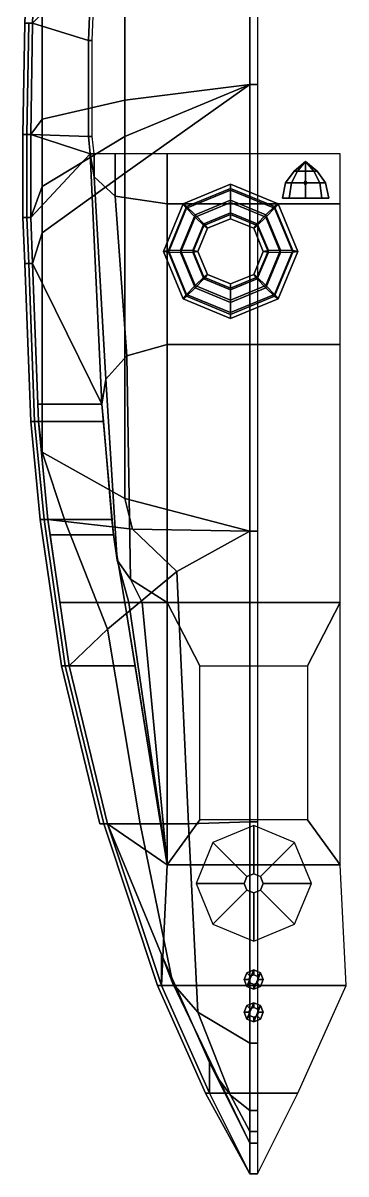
# Model space of a CAD drawing. Extents: x -1.2 to 0.8, y -6 to 6.5.
# Drawn here: x -1.2 to 0.48, y -6.02 to -0.04 of the extents above; entities that cross this region are included whole.
import ezdxf

# ---------------------------------------------------------------- set-up
doc = ezdxf.new("R2010")
doc.units = 0
doc.layers.get('0').update_dxf_attribs({"linetype": 'CONTINUOUS'})

msp = doc.modelspace()

# ---------------------------------------------------------------- linework, layer by layer
for points in [[(-0.82, 0.84, 0.47), (-1.12, 0.72, 0.47), (-1.15, -0.04, 0.48), (-0.86, -0.13, 0.49)], [(-0.82, 0.84, 0.47), (-0.86, -0.13, 0.49), (-0.86, -0.13, 0.75), (-0.82, 0.84, 0.71)], [(-0.82, 0.84, 0.71), (-0.86, -0.13, 0.75), (-0.84, -0.13, 0.75), (-0.8, 0.84, 0.71)], [(-1.16, 0.72, 0.17), (-1.19, -0.04, 0.17), (-1.19, -0.04, 0.22), (-1.16, 0.72, 0.22)], [(-1.16, 0.72, 0.22), (-1.19, -0.04, 0.22), (-1.15, -0.04, 0.2197), (-1.12, 0.72, 0.2197)], [(-1.12, 0.72, 0.1697), (-1.15, -0.04, 0.1697), (-1.19, -0.04, 0.17), (-1.16, 0.72, 0.17)], [(-1.12, 0.72), (-1.15, -0.04), (-1.15, -0.04, 0.1697), (-1.12, 0.72, 0.1697)], [(-1.12, 0.72, 0.2197), (-1.15, -0.04, 0.2197), (-1.15, -0.04, 0.44), (-1.12, 0.72, 0.43)], [(-1.1, 0.72, -0.31), (-1.1, 0.01, -0.31), (-1.15, -0.04), (-1.12, 0.72)], [(-0.02, 0.12, -0.76), (-0.02, -0.36, -0.76), (-0.67, -0.44, -0.61), (-0.67, 0.07, -0.61)], [(-0.02, -0.36, -0.76), (-0.02, 0.12, -0.76), (0.02, 0.12, -0.76), (0.02, -0.36, -0.76)], [(-0.67, 0.07, -0.61), (-0.67, -0.44, -0.61), (-1.1, -0.54, -0.31), (-1.1, 0.01, -0.31)], [(-1.1, 0.01, -0.31), (-1.1, -0.54, -0.31), (-1.16, -0.62), (-1.15, -0.04)], [(-1.19, -0.04, 0.22), (-1.2, -0.62, 0.26), (-1.16, -0.62, 0.2597), (-1.15, -0.04, 0.2197)], [(-1.19, -0.04, 0.17), (-1.2, -0.62, 0.21), (-1.2, -0.62, 0.26), (-1.19, -0.04, 0.22)], [(-1.15, -0.04, 0.1697), (-1.16, -0.62, 0.2097), (-1.2, -0.62, 0.21), (-1.19, -0.04, 0.17)], [(-1.15, -0.04, 0.48), (-1.17, -0.04, 0.4803), (-1.18, -0.62, 0.5003), (-1.16, -0.62, 0.5)], [(-1.17, -0.04, 0.4803), (-1.17, -0.04, 0.4403), (-1.18, -0.62, 0.4603), (-1.18, -0.62, 0.5003)], [(-1.18, -0.62, 0.4603), (-1.17, -0.04, 0.4403), (-1.15, -0.04, 0.44), (-1.16, -0.62, 0.46)], [(-1.15, -0.04, 0.2197), (-1.16, -0.62, 0.2597), (-1.16, -0.62, 0.46), (-1.15, -0.04, 0.44)], [(-1.15, -0.04), (-1.16, -0.62), (-1.16, -0.62, 0.2097), (-1.15, -0.04, 0.1697)], [(-0.86, -0.13, 0.49), (-1.15, -0.04, 0.48), (-1.16, -0.62, 0.5), (-0.86, -0.63, 0.51)], [(-0.86, -0.13, 0.49), (-0.86, -0.63, 0.51), (-0.86, -0.63, 0.77), (-0.86, -0.13, 0.75)], [(-0.86, -0.13, 0.75), (-0.86, -0.63, 0.77), (-0.84, -0.63, 0.77), (-0.84, -0.13, 0.75)], [(-0.02, -0.36, -0.76), (-0.02, -0.36, -0.76), (-0.67, -0.63, -0.61), (-0.67, -0.44, -0.61)], [(-0.02, -0.36, -0.76), (-0.02, -0.36, -0.76), (-0.67, -0.82, -0.61), (-0.67, -0.63, -0.61)], [(-0.02, -0.36, -0.76), (-0.02, -2.68, -0.72), (-0.67, -2.51, -0.61), (-0.67, -0.82, -0.61)], [(-0.02, -2.68, -0.72), (-0.02, -0.36, -0.76), (0.02, -0.36, -0.76), (0.02, -2.68, -0.72)], [(-0.67, -0.44, -0.61), (-0.67, -0.63, -0.61), (-1.1, -0.89, -0.31), (-1.1, -0.54, -0.31)], [(-1.1, -0.54, -0.31), (-1.1, -0.89, -0.31), (-1.16, -1.05), (-1.16, -0.62)], [(-1.2, -0.62, 0.26), (-1.2, -1.05, 0.27), (-1.16, -1.05, 0.2697), (-1.16, -0.62, 0.2597)], [(-1.2, -0.62, 0.21), (-1.2, -1.05, 0.22), (-1.2, -1.05, 0.27), (-1.2, -0.62, 0.26)], [(-1.16, -0.62, 0.2097), (-1.16, -1.05, 0.2197), (-1.2, -1.05, 0.22), (-1.2, -0.62, 0.21)], [(-1.16, -0.62, 0.5), (-1.18, -0.62, 0.5003), (-1.18, -1.05, 0.5203), (-1.16, -1.05, 0.52)], [(-1.18, -0.62, 0.5003), (-1.18, -0.62, 0.4603), (-1.18, -1.05, 0.4803), (-1.18, -1.05, 0.5203)], [(-1.18, -1.05, 0.4803), (-1.18, -0.62, 0.4603), (-1.16, -0.62, 0.46), (-1.16, -1.05, 0.48)], [(-1.16, -0.62, 0.2597), (-1.16, -1.05, 0.2697), (-1.16, -1.05, 0.48), (-1.16, -0.62, 0.46)], [(-1.16, -0.62), (-1.16, -1.05), (-1.16, -1.05, 0.2197), (-1.16, -0.62, 0.2097)], [(-0.85, -0.72, 0.51), (-1.16, -0.62, 0.5), (-1.16, -1.05, 0.52), (-0.85, -0.72, 0.51)], [(-0.86, -0.63, 0.51), (-1.16, -0.62, 0.5), (-0.85, -0.72, 0.51), (-0.86, -0.63, 0.51)], [(-0.67, -0.63, -0.61), (-0.67, -0.82, -0.61), (-1.1, -1.13, -0.31), (-1.1, -0.89, -0.31)], [(-0.86, -0.63, 0.51), (-0.85, -0.72, 0.51), (-0.85, -0.72, 0.77), (-0.86, -0.63, 0.77)], [(-0.86, -0.63, 0.77), (-0.85, -0.72, 0.77), (-0.83, -0.72, 0.77), (-0.84, -0.63, 0.77)], [(-0.85, -0.72, 0.51), (-1.16, -1.05, 0.52), (-1.15, -1.29, 0.53), (-0.79, -2.02, 0.5567)], [(-0.85, -0.72, 0.51), (-0.79, -2.02, 0.5567), (-0.79, -2.02, 0.85), (-0.85, -0.72, 0.77)], [(-0.85, -0.72, 0.77), (-0.79, -2.02, 0.85), (-0.77, -1.89, 1.08), (-0.83, -0.84, 1.13)], [(-0.85, -0.72, 0.77), (-0.85, -0.72, 0.77), (-0.83, -0.84, 1.13), (-0.83, -0.72, 1.13)], [(-0.83, -0.72, 1.13), (-0.83, -0.84, 1.13), (-0.72, -0.94, 1.43), (-0.72, -0.72, 1.43)], [(-0.72, -0.72, 1.43), (-0.72, -0.94, 1.43), (-0.45, -0.98, 1.6), (-0.45, -0.72, 1.6)], [(0.45, -0.72, 1.6), (-0.45, -0.72, 1.6), (-0.45, -0.98, 1.6), (0.45, -0.98, 1.6)], [(0.27, -0.76, 1.75), (0.21, -0.81, 1.75), (0.2276, -0.81, 1.7924), (0.27, -0.76, 1.75)], [(0.27, -0.76, 1.75), (0.2276, -0.81, 1.7076), (0.21, -0.81, 1.75), (0.27, -0.76, 1.75)], [(0.27, -0.76, 1.75), (0.2276, -0.81, 1.7924), (0.27, -0.81, 1.81), (0.27, -0.76, 1.75)], [(0.27, -0.76, 1.75), (0.27, -0.81, 1.69), (0.2276, -0.81, 1.7076), (0.27, -0.76, 1.75)], [(0.27, -0.76, 1.75), (0.27, -0.81, 1.81), (0.3124, -0.81, 1.7924), (0.27, -0.76, 1.75)], [(0.27, -0.76, 1.75), (0.3124, -0.81, 1.7924), (0.33, -0.81, 1.75), (0.27, -0.76, 1.75)], [(0.27, -0.76, 1.75), (0.33, -0.81, 1.75), (0.3124, -0.81, 1.7076), (0.27, -0.76, 1.75)], [(0.27, -0.76, 1.75), (0.3124, -0.81, 1.7076), (0.27, -0.81, 1.69), (0.27, -0.76, 1.75)], [(-0.67, -0.82, -0.61), (-0.67, -2.51, -0.61), (-1.1, -2.27, -0.31), (-1.1, -1.13, -0.31)], [(0.21, -0.81, 1.75), (0.1661, -0.87, 1.75), (0.1965, -0.87, 1.8235), (0.2276, -0.81, 1.7924)], [(0.2276, -0.81, 1.7076), (0.1965, -0.87, 1.6765), (0.1661, -0.87, 1.75), (0.21, -0.81, 1.75)], [(0.2276, -0.81, 1.7924), (0.1965, -0.87, 1.8235), (0.27, -0.87, 1.8539), (0.27, -0.81, 1.81)], [(0.27, -0.81, 1.69), (0.27, -0.87, 1.6461), (0.1965, -0.87, 1.6765), (0.2276, -0.81, 1.7076)], [(0.27, -0.81, 1.81), (0.27, -0.87, 1.8539), (0.3435, -0.87, 1.8235), (0.3124, -0.81, 1.7924)], [(0.3124, -0.81, 1.7076), (0.3435, -0.87, 1.6765), (0.27, -0.87, 1.6461), (0.27, -0.81, 1.69)], [(0.3124, -0.81, 1.7924), (0.3435, -0.87, 1.8235), (0.3739, -0.87, 1.75), (0.33, -0.81, 1.75)], [(0.33, -0.81, 1.75), (0.3739, -0.87, 1.75), (0.3435, -0.87, 1.6765), (0.3124, -0.81, 1.7076)], [(-1.1, -0.89, -0.31), (-1.1, -1.13, -0.31), (-1.15, -1.29), (-1.16, -1.05)], [(-0.83, -0.84, 1.13), (-0.77, -1.89, 1.08), (-0.66, -1.77, 1.38), (-0.72, -0.94, 1.43)], [(-0.12, -0.9079, 1.7658), (-0.12, -0.8771, 1.7042), (-0.3675, -0.9794, 1.697), (-0.3488, -1.0024, 1.7592)], [(-0.12, -0.8771, 1.7042), (-0.12, -0.899, 1.6389), (-0.3488, -0.9935, 1.6323), (-0.3675, -0.9794, 1.697)], [(0.1088, -1.0024, 1.7592), (0.1275, -0.9794, 1.697), (-0.12, -0.8771, 1.7042), (-0.12, -0.9079, 1.7658)], [(0.1275, -0.9794, 1.697), (0.1088, -0.9935, 1.6323), (-0.12, -0.899, 1.6389), (-0.12, -0.8771, 1.7042)], [(0.1661, -0.87, 1.75), (0.15, -0.95, 1.75), (0.1851, -0.95, 1.8349), (0.1965, -0.87, 1.8235)], [(0.1965, -0.87, 1.6765), (0.1851, -0.95, 1.6651), (0.15, -0.95, 1.75), (0.1661, -0.87, 1.75)], [(0.1965, -0.87, 1.8235), (0.1851, -0.95, 1.8349), (0.27, -0.95, 1.87), (0.27, -0.87, 1.8539)], [(0.27, -0.87, 1.6461), (0.27, -0.95, 1.63), (0.1851, -0.95, 1.6651), (0.1965, -0.87, 1.6765)], [(0.27, -0.86, 1.6), (0.26, -0.87, 1.6), (0.26, -0.87, 1.6502), (0.27, -0.86, 1.6534)], [(0.26, -0.87, 1.6), (0.27, -0.88, 1.6), (0.27, -0.88, 1.6441), (0.26, -0.87, 1.6502)], [(0.28, -0.87, 1.6), (0.27, -0.86, 1.6), (0.27, -0.86, 1.6534), (0.28, -0.87, 1.6502)], [(0.27, -0.87, 1.8539), (0.27, -0.95, 1.87), (0.3549, -0.95, 1.8349), (0.3435, -0.87, 1.8235)], [(0.3435, -0.87, 1.6765), (0.3549, -0.95, 1.6651), (0.27, -0.95, 1.63), (0.27, -0.87, 1.6461)], [(0.27, -0.88, 1.6), (0.28, -0.87, 1.6), (0.28, -0.87, 1.6502), (0.27, -0.88, 1.6441)], [(0.3435, -0.87, 1.8235), (0.3549, -0.95, 1.8349), (0.39, -0.95, 1.75), (0.3739, -0.87, 1.75)], [(0.3739, -0.87, 1.75), (0.39, -0.95, 1.75), (0.3549, -0.95, 1.6651), (0.3435, -0.87, 1.6765)], [(-0.72, -0.94, 1.43), (-0.66, -1.77, 1.38), (-0.45, -1.71, 1.55), (-0.45, -0.98, 1.6)], [(-0.12, -0.899, 1.6389), (-0.12, -0.9606, 1.6081), (-0.3038, -1.0366, 1.6028), (-0.3488, -0.9935, 1.6323)], [(-0.12, -0.9732, 1.7877), (-0.12, -0.9079, 1.7658), (-0.3488, -1.0024, 1.7592), (-0.3038, -1.0492, 1.7824)], [(0.1088, -0.9935, 1.6323), (0.0638, -1.0366, 1.6028), (-0.12, -0.9606, 1.6081), (-0.12, -0.899, 1.6389)], [(0.0638, -1.0492, 1.7824), (0.1088, -1.0024, 1.7592), (-0.12, -0.9079, 1.7658), (-0.12, -0.9732, 1.7877)], [(0.39, -0.95, 1.75), (0.3549, -0.95, 1.8349), (0.15, -0.95, 1.75), (0.1851, -0.95, 1.6651)], [(0.3549, -0.95, 1.8349), (0.27, -0.95, 1.87), (0.1851, -0.95, 1.8349), (0.15, -0.95, 1.75)], [(0.3549, -0.95, 1.6651), (0.39, -0.95, 1.75), (0.1851, -0.95, 1.6651), (0.27, -0.95, 1.63)], [(-0.3488, -1.0024, 1.7592), (-0.3675, -0.9794, 1.697), (-0.47, -1.2263, 1.6798), (-0.4436, -1.2307, 1.7433)], [(-0.3675, -0.9794, 1.697), (-0.3488, -0.9935, 1.6323), (-0.4436, -1.2218, 1.6163), (-0.47, -1.2263, 1.6798)], [(0.45, -0.98, 1.6), (-0.45, -0.98, 1.6), (-0.45, -1.71, 1.55), (0.45, -1.71, 1.55)], [(-0.3488, -0.9935, 1.6323), (-0.3038, -1.0366, 1.6028), (-0.38, -1.22, 1.59), (-0.4436, -1.2218, 1.6163)], [(-0.3038, -1.0492, 1.7824), (-0.3488, -1.0024, 1.7592), (-0.4436, -1.2307, 1.7433), (-0.38, -1.2326, 1.7696)], [(-0.12, -0.9606, 1.6081), (-0.12, -1.026, 1.63), (-0.2588, -1.0833, 1.626), (-0.3038, -1.0366, 1.6028)], [(-0.12, -1.0348, 1.757), (-0.12, -0.9732, 1.7877), (-0.3038, -1.0492, 1.7824), (-0.2588, -1.0922, 1.753)], [(0.0638, -1.0366, 1.6028), (0.0188, -1.0833, 1.626), (-0.12, -1.026, 1.63), (-0.12, -0.9606, 1.6081)], [(0.0188, -1.0922, 1.753), (0.0638, -1.0492, 1.7824), (-0.12, -0.9732, 1.7877), (-0.12, -1.0348, 1.757)], [(0.2036, -1.2218, 1.6163), (0.14, -1.22, 1.59), (0.0638, -1.0366, 1.6028), (0.1088, -0.9935, 1.6323)], [(0.14, -1.2326, 1.7696), (0.2036, -1.2307, 1.7433), (0.1088, -1.0024, 1.7592), (0.0638, -1.0492, 1.7824)], [(0.2036, -1.2307, 1.7433), (0.23, -1.2263, 1.6798), (0.1275, -0.9794, 1.697), (0.1088, -1.0024, 1.7592)], [(0.23, -1.2263, 1.6798), (0.2036, -1.2218, 1.6163), (0.1088, -0.9935, 1.6323), (0.1275, -0.9794, 1.697)], [(-1.2, -1.05, 0.27), (-1.19, -1.29, 0.28), (-1.15, -1.29, 0.2797), (-1.16, -1.05, 0.2697)], [(-1.2, -1.05, 0.22), (-1.19, -1.29, 0.23), (-1.19, -1.29, 0.28), (-1.2, -1.05, 0.27)], [(-1.16, -1.05, 0.2197), (-1.15, -1.29, 0.2297), (-1.19, -1.29, 0.23), (-1.2, -1.05, 0.22)], [(-1.17, -1.29, 0.4903), (-1.18, -1.05, 0.4803), (-1.16, -1.05, 0.48), (-1.15, -1.29, 0.49)], [(-1.18, -1.05, 0.5203), (-1.18, -1.05, 0.4803), (-1.17, -1.29, 0.4903), (-1.17, -1.29, 0.5303)], [(-1.16, -1.05, 0.52), (-1.18, -1.05, 0.5203), (-1.17, -1.29, 0.5303), (-1.15, -1.29, 0.53)], [(-1.16, -1.05, 0.2697), (-1.15, -1.29, 0.2797), (-1.15, -1.29, 0.49), (-1.16, -1.05, 0.48)], [(-1.16, -1.05), (-1.15, -1.29), (-1.15, -1.29, 0.2297), (-1.16, -1.05, 0.2197)], [(-0.3038, -1.0366, 1.6028), (-0.2588, -1.0833, 1.626), (-0.3164, -1.2218, 1.6163), (-0.38, -1.22, 1.59)], [(-0.2588, -1.0922, 1.753), (-0.3038, -1.0492, 1.7824), (-0.38, -1.2326, 1.7696), (-0.3164, -1.2307, 1.7433)], [(-0.12, -1.026, 1.63), (-0.12, -1.0567, 1.6916), (-0.2402, -1.1064, 1.6882), (-0.2588, -1.0833, 1.626)], [(-0.12, -1.0567, 1.6916), (-0.12, -1.0348, 1.757), (-0.2588, -1.0922, 1.753), (-0.2402, -1.1064, 1.6882)], [(0.0188, -1.0833, 1.626), (0.0002, -1.1064, 1.6882), (-0.12, -1.0567, 1.6916), (-0.12, -1.026, 1.63)], [(0.0002, -1.1064, 1.6882), (0.0188, -1.0922, 1.753), (-0.12, -1.0348, 1.757), (-0.12, -1.0567, 1.6916)], [(0.14, -1.22, 1.59), (0.0764, -1.2218, 1.6163), (0.0188, -1.0833, 1.626), (0.0638, -1.0366, 1.6028)], [(0.0764, -1.2307, 1.7433), (0.14, -1.2326, 1.7696), (0.0638, -1.0492, 1.7824), (0.0188, -1.0922, 1.753)], [(-1.1, -1.13, -0.31), (-1.1, -2.27, -0.31), (-1.12, -2.11), (-1.15, -1.29)], [(-0.2588, -1.0833, 1.626), (-0.2402, -1.1064, 1.6882), (-0.29, -1.2263, 1.6798), (-0.3164, -1.2218, 1.6163)], [(-0.2402, -1.1064, 1.6882), (-0.2588, -1.0922, 1.753), (-0.3164, -1.2307, 1.7433), (-0.29, -1.2263, 1.6798)], [(0.0764, -1.2218, 1.6163), (0.05, -1.2263, 1.6798), (0.0002, -1.1064, 1.6882), (0.0188, -1.0833, 1.626)], [(0.05, -1.2263, 1.6798), (0.0764, -1.2307, 1.7433), (0.0188, -1.0922, 1.753), (0.0002, -1.1064, 1.6882)], [(-0.47, -1.2263, 1.6798), (-0.4436, -1.2218, 1.6163), (-0.3488, -1.4501, 1.6003), (-0.3675, -1.4732, 1.6625)], [(-0.4436, -1.2307, 1.7433), (-0.47, -1.2263, 1.6798), (-0.3675, -1.4732, 1.6625), (-0.3488, -1.459, 1.7273)], [(-0.4436, -1.2218, 1.6163), (-0.38, -1.22, 1.59), (-0.3038, -1.4034, 1.5772), (-0.3488, -1.4501, 1.6003)], [(-0.38, -1.2326, 1.7696), (-0.4436, -1.2307, 1.7433), (-0.3488, -1.459, 1.7273), (-0.3038, -1.416, 1.7567)], [(-0.38, -1.22, 1.59), (-0.3164, -1.2218, 1.6163), (-0.2588, -1.3603, 1.6066), (-0.3038, -1.4034, 1.5772)], [(-0.3164, -1.2307, 1.7433), (-0.38, -1.2326, 1.7696), (-0.3038, -1.416, 1.7567), (-0.2588, -1.3692, 1.7336)], [(-0.3164, -1.2218, 1.6163), (-0.29, -1.2263, 1.6798), (-0.2402, -1.3462, 1.6714), (-0.2588, -1.3603, 1.6066)], [(-0.29, -1.2263, 1.6798), (-0.3164, -1.2307, 1.7433), (-0.2588, -1.3692, 1.7336), (-0.2402, -1.3462, 1.6714)], [(0.0188, -1.3603, 1.6066), (0.0002, -1.3462, 1.6714), (0.05, -1.2263, 1.6798), (0.0764, -1.2218, 1.6163)], [(0.0002, -1.3462, 1.6714), (0.0188, -1.3692, 1.7336), (0.0764, -1.2307, 1.7433), (0.05, -1.2263, 1.6798)], [(0.0638, -1.4034, 1.5772), (0.0188, -1.3603, 1.6066), (0.0764, -1.2218, 1.6163), (0.14, -1.22, 1.59)], [(0.0188, -1.3692, 1.7336), (0.0638, -1.416, 1.7567), (0.14, -1.2326, 1.7696), (0.0764, -1.2307, 1.7433)], [(0.1088, -1.4501, 1.6003), (0.0638, -1.4034, 1.5772), (0.14, -1.22, 1.59), (0.2036, -1.2218, 1.6163)], [(0.0638, -1.416, 1.7567), (0.1088, -1.459, 1.7273), (0.2036, -1.2307, 1.7433), (0.14, -1.2326, 1.7696)], [(0.1275, -1.4732, 1.6625), (0.1088, -1.4501, 1.6003), (0.2036, -1.2218, 1.6163), (0.23, -1.2263, 1.6798)], [(0.1088, -1.459, 1.7273), (0.1275, -1.4732, 1.6625), (0.23, -1.2263, 1.6798), (0.2036, -1.2307, 1.7433)], [(-1.19, -1.29, 0.28), (-1.16, -2.11, 0.33), (-1.12, -2.11, 0.3297), (-1.15, -1.29, 0.2797)], [(-1.19, -1.29, 0.23), (-1.16, -2.11, 0.28), (-1.16, -2.11, 0.33), (-1.19, -1.29, 0.28)], [(-1.15, -1.29, 0.2297), (-1.12, -2.11, 0.2797), (-1.16, -2.11, 0.28), (-1.19, -1.29, 0.23)], [(-1.15, -1.29, 0.53), (-1.17, -1.29, 0.5303), (-1.14, -2.11, 0.5603), (-1.12, -2.11, 0.56)], [(-1.17, -1.29, 0.5303), (-1.17, -1.29, 0.4903), (-1.14, -2.11, 0.5203), (-1.14, -2.11, 0.5603)], [(-1.14, -2.11, 0.5203), (-1.17, -1.29, 0.4903), (-1.15, -1.29, 0.49), (-1.12, -2.11, 0.52)], [(-1.15, -1.29), (-1.12, -2.11), (-1.12, -2.11, 0.2797), (-1.15, -1.29, 0.2297)], [(-1.15, -1.29, 0.2797), (-1.12, -2.11, 0.3297), (-1.12, -2.11, 0.52), (-1.15, -1.29, 0.49)], [(-0.79, -2.02, 0.5567), (-1.15, -1.29, 0.53), (-1.1233, -2.02, 0.5567), (-0.79, -2.02, 0.5567)], [(-0.3038, -1.4034, 1.5772), (-0.2588, -1.3603, 1.6066), (-0.12, -1.4177, 1.6026), (-0.12, -1.4794, 1.5719)], [(-0.2588, -1.3692, 1.7336), (-0.3038, -1.416, 1.7567), (-0.12, -1.4919, 1.7514), (-0.12, -1.4266, 1.7296)], [(-0.2588, -1.3603, 1.6066), (-0.2402, -1.3462, 1.6714), (-0.12, -1.3959, 1.6679), (-0.12, -1.4177, 1.6026)], [(-0.2402, -1.3462, 1.6714), (-0.2588, -1.3692, 1.7336), (-0.12, -1.4266, 1.7296), (-0.12, -1.3959, 1.6679)], [(-0.12, -1.4177, 1.6026), (-0.12, -1.3959, 1.6679), (0.0002, -1.3462, 1.6714), (0.0188, -1.3603, 1.6066)], [(-0.12, -1.3959, 1.6679), (-0.12, -1.4266, 1.7296), (0.0188, -1.3692, 1.7336), (0.0002, -1.3462, 1.6714)], [(-0.12, -1.4794, 1.5719), (-0.12, -1.4177, 1.6026), (0.0188, -1.3603, 1.6066), (0.0638, -1.4034, 1.5772)], [(-0.12, -1.4266, 1.7296), (-0.12, -1.4919, 1.7514), (0.0638, -1.416, 1.7567), (0.0188, -1.3692, 1.7336)], [(-0.3488, -1.4501, 1.6003), (-0.3038, -1.4034, 1.5772), (-0.12, -1.4794, 1.5719), (-0.12, -1.5447, 1.5937)], [(-0.3038, -1.416, 1.7567), (-0.3488, -1.459, 1.7273), (-0.12, -1.5536, 1.7207), (-0.12, -1.4919, 1.7514)], [(-0.12, -1.5447, 1.5937), (-0.12, -1.4794, 1.5719), (0.0638, -1.4034, 1.5772), (0.1088, -1.4501, 1.6003)], [(-0.12, -1.4919, 1.7514), (-0.12, -1.5536, 1.7207), (0.1088, -1.459, 1.7273), (0.0638, -1.416, 1.7567)], [(-0.3675, -1.4732, 1.6625), (-0.3488, -1.4501, 1.6003), (-0.12, -1.5447, 1.5937), (-0.12, -1.5754, 1.6554)], [(-0.3488, -1.459, 1.7273), (-0.3675, -1.4732, 1.6625), (-0.12, -1.5754, 1.6554), (-0.12, -1.5536, 1.7207)], [(-0.12, -1.5754, 1.6554), (-0.12, -1.5447, 1.5937), (0.1088, -1.4501, 1.6003), (0.1275, -1.4732, 1.6625)], [(-0.12, -1.5536, 1.7207), (-0.12, -1.5754, 1.6554), (0.1275, -1.4732, 1.6625), (0.1088, -1.459, 1.7273)], [(-0.45, -1.71, 1.55), (-0.66, -1.77, 1.38), (-0.64, -2.93, 1.2), (-0.45, -3.05, 1.37)], [(0.45, -1.71, 1.55), (-0.45, -1.71, 1.55), (-0.45, -3.05, 1.37), (0.45, -3.05, 1.37)], [(-0.66, -1.77, 1.38), (-0.77, -1.89, 1.08), (-0.71, -2.83, 1.07), (-0.64, -2.93, 1.2)], [(-0.77, -1.89, 1.08), (-0.79, -2.02, 0.85), (-0.73, -2.7, 0.9), (-0.71, -2.83, 1.07)], [(-0.79, -2.02, 0.5567), (-1.1233, -2.02, 0.5567), (-1.12, -2.11, 0.56), (-0.7821, -2.11, 0.56)], [(-0.79, -2.02, 0.5567), (-0.7821, -2.11, 0.56), (-0.79, -2.02, 0.85)], [(-0.79, -2.02, 0.85), (-0.7821, -2.11, 0.56), (-0.7371, -2.62, 0.6), (-0.73, -2.7, 0.9)], [(-1.16, -2.11, 0.33), (-1.11, -2.62, 0.37), (-1.07, -2.62, 0.3697), (-1.12, -2.11, 0.3297)], [(-1.16, -2.11, 0.28), (-1.11, -2.62, 0.32), (-1.11, -2.62, 0.37), (-1.16, -2.11, 0.33)], [(-1.12, -2.11, 0.2797), (-1.07, -2.62, 0.3197), (-1.11, -2.62, 0.32), (-1.16, -2.11, 0.28)], [(-1.09, -2.62, 0.5603), (-1.14, -2.11, 0.5203), (-1.12, -2.11, 0.52), (-1.07, -2.62, 0.56)], [(-1.14, -2.11, 0.5603), (-1.14, -2.11, 0.5203), (-1.09, -2.62, 0.5603), (-1.09, -2.62, 0.6003)], [(-1.12, -2.11, 0.56), (-1.14, -2.11, 0.5603), (-1.09, -2.62, 0.6003), (-1.07, -2.62, 0.6)], [(-1.12, -2.11, 0.3297), (-1.07, -2.62, 0.3697), (-1.07, -2.62, 0.56), (-1.12, -2.11, 0.52)], [(-1.12, -2.11), (-1.07, -2.62), (-1.07, -2.62, 0.3197), (-1.12, -2.11, 0.2797)], [(-0.7821, -2.11, 0.56), (-1.12, -2.11, 0.56), (-1.07, -2.62, 0.6), (-0.7371, -2.62, 0.6)], [(-1.1, -2.27, -0.31), (-0.98, -2.63, -0.31), (-1.07, -2.62), (-1.12, -2.11)], [(-0.67, -2.51, -0.61), (-0.63, -2.67, -0.61), (-0.98, -2.63, -0.31), (-1.1, -2.27, -0.31)], [(-0.02, -2.68, -0.72), (-0.02, -2.68, -0.72), (-0.63, -2.67, -0.61), (-0.67, -2.51, -0.61)], [(-1.11, -2.62, 0.32), (-1, -3.38, 0.38), (-1, -3.38, 0.43), (-1.11, -2.62, 0.37)], [(-1.07, -2.62, 0.3197), (-0.96, -3.38, 0.3797), (-1, -3.38, 0.38), (-1.11, -2.62, 0.32)], [(-1.11, -2.62, 0.37), (-1, -3.38, 0.43), (-0.96, -3.38, 0.4297), (-1.07, -2.62, 0.3697)], [(-1.07, -2.62, 0.6), (-1.09, -2.62, 0.6003), (-0.98, -3.38, 0.6703), (-0.96, -3.38, 0.67)], [(-1.09, -2.62, 0.6003), (-1.09, -2.62, 0.5603), (-0.98, -3.38, 0.6303), (-0.98, -3.38, 0.6703)], [(-0.98, -3.38, 0.6303), (-1.09, -2.62, 0.5603), (-1.07, -2.62, 0.56), (-0.96, -3.38, 0.63)], [(-1.07, -2.62, 0.3697), (-0.96, -3.38, 0.4297), (-0.96, -3.38, 0.63), (-1.07, -2.62, 0.56)], [(-1.07, -2.62), (-0.96, -3.38), (-0.96, -3.38, 0.3797), (-1.07, -2.62, 0.3197)], [(-0.7371, -2.62, 0.6), (-1.07, -2.62, 0.6), (-1.0584, -2.7, 0.6074), (-0.73, -2.7, 0.6074)], [(-0.98, -2.63, -0.31), (-0.76, -3.19, -0.31), (-0.96, -3.38), (-1.07, -2.62)], [(-0.63, -2.67, -0.61), (-0.4, -2.89, -0.61), (-0.76, -3.19, -0.31), (-0.98, -2.63, -0.31)], [(-0.73, -2.7, 0.9), (-0.7371, -2.62, 0.6), (-0.73, -2.7, 0.6074), (-0.73, -2.7, 0.9)], [(-0.02, -2.68, -0.72), (-0.02, -2.68, -0.72), (-0.4, -2.89, -0.61), (-0.63, -2.67, -0.61)], [(-0.02, -2.68, -0.72), (-0.02, -4.19, -0.64), (-0.34, -4.2, -0.52), (-0.4, -2.89, -0.61)], [(-0.02, -4.19, -0.64), (-0.02, -2.68, -0.72), (0.02, -2.68, -0.72), (0.02, -4.19, -0.64)], [(-0.73, -2.7, 0.6074), (-1.0584, -2.7, 0.6074), (-1.0078, -3.05, 0.6396), (-0.67, -3.05, 0.6396)], [(-0.73, -2.7, 0.9), (-0.73, -2.7, 0.6074), (-0.67, -3.05, 0.6396), (-0.67, -3.05, 0.92)], [(-0.71, -2.83, 1.07), (-0.73, -2.7, 0.9), (-0.67, -3.05, 0.92), (-0.65, -3.05, 1.09)], [(-0.64, -2.93, 1.2), (-0.71, -2.83, 1.07), (-0.65, -3.05, 1.09), (-0.58, -3.05, 1.22)], [(-0.4, -2.89, -0.61), (-0.34, -4.2, -0.52), (-0.59, -4.2, -0.31), (-0.76, -3.19, -0.31)], [(-0.45, -3.05, 1.37), (-0.64, -2.93, 1.2), (-0.58, -3.05, 1.22), (-0.45, -3.05, 1.37)], [(-0.67, -3.05, 0.6396), (-1.0078, -3.05, 0.6396), (-0.96, -3.38, 0.67), (-0.6168, -3.38, 0.67)], [(-0.67, -3.05, 0.92), (-0.67, -3.05, 0.6396), (-0.6168, -3.38, 0.67), (-0.67, -3.05, 0.92)], [(-0.67, -3.05, 0.92), (-0.6168, -3.38, 0.67), (-0.45, -4.4142, 0.8106)], [(-0.65, -3.05, 1.09), (-0.67, -3.05, 0.92), (-0.45, -4.4142, 0.8106)], [(-0.58, -3.05, 1.22), (-0.65, -3.05, 1.09), (-0.45, -4.4142, 0.8106)], [(-0.45, -3.05, 1.37), (-0.58, -3.05, 1.22), (-0.45, -4.4142, 0.8106)], [(0.45, -3.05, 1.37), (-0.45, -3.05, 1.37), (-0.28, -3.38, 1.2347), (0.28, -3.38, 1.2347)], [(-0.28, -3.38, 1.2347), (-0.45, -3.05, 1.37), (-0.45, -4.4142, 0.8106), (-0.28, -4.18, 0.9066)], [(0.45, -3.05, 1.37), (0.28, -3.38, 1.2347), (0.28, -4.18, 0.9066), (0.45, -4.4142, 0.8106)], [(-0.76, -3.19, -0.31), (-0.59, -4.2, -0.31), (-0.76, -4.2), (-0.96, -3.38)], [(-1, -3.38, 0.43), (-0.8, -4.2, 0.52), (-0.76, -4.2, 0.5197), (-0.96, -3.38, 0.4297)], [(-1, -3.38, 0.38), (-0.8, -4.2, 0.47), (-0.8, -4.2, 0.52), (-1, -3.38, 0.43)], [(-0.96, -3.38, 0.3797), (-0.76, -4.2, 0.4697), (-0.8, -4.2, 0.47), (-1, -3.38, 0.38)], [(-0.78, -4.2, 0.7403), (-0.98, -3.38, 0.6303), (-0.96, -3.38, 0.63), (-0.76, -4.2, 0.74)], [(-0.98, -3.38, 0.6703), (-0.98, -3.38, 0.6303), (-0.78, -4.2, 0.7403), (-0.78, -4.2, 0.7803)], [(-0.96, -3.38, 0.67), (-0.98, -3.38, 0.6703), (-0.78, -4.2, 0.7803), (-0.76, -4.2, 0.78)], [(-0.96, -3.38), (-0.76, -4.2), (-0.76, -4.2, 0.4697), (-0.96, -3.38, 0.3797)], [(-0.96, -3.38, 0.4297), (-0.76, -4.2, 0.5197), (-0.76, -4.2, 0.74), (-0.96, -3.38, 0.63)], [(-0.6168, -3.38, 0.67), (-0.96, -3.38, 0.67), (-0.76, -4.2, 0.78), (-0.45, -4.4142, 0.8106)], [(0.28, -4.18, 0.9066), (-0.28, -4.18, 0.9066), (-0.45, -4.4142, 0.8106), (0.45, -4.4142, 0.8106)], [(-0.8, -4.2, 0.52), (-0.8, -4.2, 0.47), (-0.76, -4.2, 0.4697), (-0.76, -4.2, 0.5197)], [(-0.76, -4.2, 0.78), (-0.78, -4.2, 0.7803), (-0.5, -5.04, 0.9003), (-0.48, -5.04, 0.9)], [(-0.78, -4.2, 0.7803), (-0.78, -4.2, 0.7403), (-0.5, -5.04, 0.8603), (-0.5, -5.04, 0.9003)], [(-0.5, -5.04, 0.8603), (-0.78, -4.2, 0.7403), (-0.76, -4.2, 0.74), (-0.48, -5.04, 0.86)], [(-0.76, -4.2), (-0.48, -4.88), (-0.48, -5.04, 0.86), (-0.76, -4.2, 0.74)], [(-0.45, -4.4142, 0.8106), (-0.76, -4.2, 0.78), (-0.48, -5.04, 0.9), (-0.45, -4.4142, 0.8106)], [(-0.59, -4.2, -0.31), (-0.42, -5.03, -0.21), (-0.48, -4.88), (-0.76, -4.2)], [(-0.34, -4.2, -0.52), (-0.29, -5.18, -0.34), (-0.42, -5.03, -0.21), (-0.59, -4.2, -0.31)], [(-0.02, -4.19, -0.64), (-0.02, -5.34, -0.47), (-0.29, -5.18, -0.34), (-0.34, -4.2, -0.52)], [(-0.0354, -4.4746, 1.15), (0, -4.46, 1.15), (0, -4.21, 0.81), (-0.2121, -4.2979, 0.81)], [(-0.02, -5.34, -0.47), (-0.02, -4.19, -0.64), (0.02, -4.19, -0.64), (0.02, -5.34, -0.47)], [(0, -4.46, 1.15), (0.0354, -4.4746, 1.15), (0.2121, -4.2979, 0.81), (0, -4.21, 0.81)], [(-0.05, -4.51, 1.15), (-0.0354, -4.4746, 1.15), (-0.2121, -4.2979, 0.81), (-0.3, -4.51, 0.81)], [(0.0354, -4.4746, 1.15), (0.05, -4.51, 1.15), (0.3, -4.51, 0.81), (0.2121, -4.2979, 0.81)], [(0.45, -4.4142, 0.8106), (-0.45, -4.4142, 0.8106), (-0.48, -5.04, 0.9), (0.48, -5.04, 0.9)], [(-0.0354, -4.4746, 1.15), (-0.05, -4.51, 1.15), (-0.05, -4.51, 1.25), (-0.0354, -4.4746, 1.25)], [(0, -4.46, 1.15), (-0.0354, -4.4746, 1.15), (-0.0354, -4.4746, 1.25), (0, -4.46, 1.25)], [(0.0354, -4.4746, 1.15), (0, -4.46, 1.15), (0, -4.46, 1.25), (0.0354, -4.4746, 1.25)], [(0.05, -4.51, 1.15), (0.0354, -4.4746, 1.15), (0.0354, -4.4746, 1.25), (0.05, -4.51, 1.25)], [(-0.0354, -4.5454, 1.15), (-0.05, -4.51, 1.15), (-0.3, -4.51, 0.81), (-0.2121, -4.7221, 0.81)], [(-0.05, -4.51, 1.15), (-0.0354, -4.5454, 1.15), (-0.0354, -4.5454, 1.25), (-0.05, -4.51, 1.25)], [(0.0354, -4.5454, 1.15), (0.05, -4.51, 1.15), (0.05, -4.51, 1.25), (0.0354, -4.5454, 1.25)], [(0.05, -4.51, 1.15), (0.0354, -4.5454, 1.15), (0.2121, -4.7221, 0.81), (0.3, -4.51, 0.81)], [(0, -4.56, 1.15), (-0.0354, -4.5454, 1.15), (-0.2121, -4.7221, 0.81), (0, -4.81, 0.81)], [(-0.0354, -4.5454, 1.15), (0, -4.56, 1.15), (0, -4.56, 1.25), (-0.0354, -4.5454, 1.25)], [(0, -4.56, 1.15), (0.0354, -4.5454, 1.15), (0.0354, -4.5454, 1.25), (0, -4.56, 1.25)], [(0.0354, -4.5454, 1.15), (0, -4.56, 1.15), (0, -4.81, 0.81), (0.2121, -4.7221, 0.81)], [(-0.48, -4.88), (-0.23, -5.44), (-0.23, -5.6, 0.94), (-0.48, -5.04, 0.86)], [(-0.42, -5.03, -0.21), (-0.18, -5.53, -0.13), (-0.23, -5.44), (-0.48, -4.88)], [(-0.0354, -5.0454, 1.08), (0, -4.96, 1.08), (-0.0354, -4.9746, 1.08), (-0.05, -5.01, 1.08)], [(0, -5.06, 1.08), (0.0354, -4.9746, 1.08), (0, -4.96, 1.08), (-0.0354, -5.0454, 1.08)], [(0, -4.985, 1.06), (-0.0177, -4.9923, 1.06), (-0.0354, -4.9746, 1.08), (0, -4.96, 1.08)], [(0.0177, -4.9923, 1.06), (0, -4.985, 1.06), (0, -4.96, 1.08), (0.0354, -4.9746, 1.08)], [(-0.0177, -4.9923, 1.06), (-0.025, -5.01, 1.06), (-0.05, -5.01, 1.08), (-0.0354, -4.9746, 1.08)], [(-0.025, -5.01, 1.06), (-0.0177, -5.0277, 1.06), (-0.0354, -5.0454, 1.08), (-0.05, -5.01, 1.08)], [(-0.0177, -4.9923, 0.86), (-0.025, -5.01, 0.86), (-0.025, -5.01, 1.06), (-0.0177, -4.9923, 1.06)], [(-0.025, -5.01, 0.86), (-0.0177, -5.0277, 0.86), (-0.0177, -5.0277, 1.06), (-0.025, -5.01, 1.06)], [(0, -4.985, 0.86), (-0.0177, -4.9923, 0.86), (-0.0177, -4.9923, 1.06), (0, -4.985, 1.06)], [(0.0354, -5.0454, 1.08), (0.05, -5.01, 1.08), (0.0354, -4.9746, 1.08), (0, -5.06, 1.08)], [(0.0177, -4.9923, 0.86), (0, -4.985, 0.86), (0, -4.985, 1.06), (0.0177, -4.9923, 1.06)], [(0.025, -5.01, 1.06), (0.0177, -4.9923, 1.06), (0.0354, -4.9746, 1.08), (0.05, -5.01, 1.08)], [(0.025, -5.01, 0.86), (0.0177, -4.9923, 0.86), (0.0177, -4.9923, 1.06), (0.025, -5.01, 1.06)], [(0.0177, -5.0277, 0.86), (0.025, -5.01, 0.86), (0.025, -5.01, 1.06), (0.0177, -5.0277, 1.06)], [(0.0177, -5.0277, 1.06), (0.025, -5.01, 1.06), (0.05, -5.01, 1.08), (0.0354, -5.0454, 1.08)], [(-0.25, -5.6, 0.9403), (-0.5, -5.04, 0.8603), (-0.48, -5.04, 0.86), (-0.23, -5.6, 0.94)], [(-0.5, -5.04, 0.9003), (-0.5, -5.04, 0.8603), (-0.25, -5.6, 0.9403), (-0.25, -5.6, 0.9803)], [(-0.48, -5.04, 0.9), (-0.5, -5.04, 0.9003), (-0.25, -5.6, 0.9803), (-0.23, -5.6, 0.98)], [(0.48, -5.04, 0.9), (-0.48, -5.04, 0.9), (-0.23, -5.6, 0.98), (0.23, -5.6, 0.98)], [(-0.29, -5.18, -0.34), (-0.12, -5.61, -0.22), (-0.18, -5.53, -0.13), (-0.42, -5.03, -0.21)], [(-0.0177, -5.0277, 1.06), (0, -5.035, 1.06), (0, -5.06, 1.08), (-0.0354, -5.0454, 1.08)], [(-0.0177, -5.0277, 0.86), (0, -5.035, 0.86), (0, -5.035, 1.06), (-0.0177, -5.0277, 1.06)], [(0, -5.035, 0.86), (0.0177, -5.0277, 0.86), (0.0177, -5.0277, 1.06), (0, -5.035, 1.06)], [(0, -5.035, 1.06), (0.0177, -5.0277, 1.06), (0.0354, -5.0454, 1.08), (0, -5.06, 1.08)], [(-0.0354, -5.2154, 1.08), (0, -5.13, 1.08), (-0.0354, -5.1446, 1.08), (-0.05, -5.18, 1.08)], [(0, -5.23, 1.08), (0.0354, -5.1446, 1.08), (0, -5.13, 1.08), (-0.0354, -5.2154, 1.08)], [(0, -5.155, 1.06), (-0.0177, -5.1623, 1.06), (-0.0354, -5.1446, 1.08), (0, -5.13, 1.08)], [(0.0177, -5.1623, 1.06), (0, -5.155, 1.06), (0, -5.13, 1.08), (0.0354, -5.1446, 1.08)], [(-0.02, -5.34, -0.47), (-0.02, -5.69, -0.31), (-0.12, -5.61, -0.22), (-0.29, -5.18, -0.34)], [(-0.0177, -5.1623, 1.06), (-0.025, -5.18, 1.06), (-0.05, -5.18, 1.08), (-0.0354, -5.1446, 1.08)], [(-0.025, -5.18, 1.06), (-0.0177, -5.1977, 1.06), (-0.0354, -5.2154, 1.08), (-0.05, -5.18, 1.08)], [(-0.0177, -5.1977, 1.06), (0, -5.205, 1.06), (0, -5.23, 1.08), (-0.0354, -5.2154, 1.08)], [(-0.0177, -5.1623, 0.86), (-0.025, -5.18, 0.86), (-0.025, -5.18, 1.06), (-0.0177, -5.1623, 1.06)], [(-0.025, -5.18, 0.86), (-0.0177, -5.1977, 0.86), (-0.0177, -5.1977, 1.06), (-0.025, -5.18, 1.06)], [(0, -5.155, 0.86), (-0.0177, -5.1623, 0.86), (-0.0177, -5.1623, 1.06), (0, -5.155, 1.06)], [(-0.0177, -5.1977, 0.86), (0, -5.205, 0.86), (0, -5.205, 1.06), (-0.0177, -5.1977, 1.06)], [(0.0354, -5.2154, 1.08), (0.05, -5.18, 1.08), (0.0354, -5.1446, 1.08), (0, -5.23, 1.08)], [(0.0177, -5.1623, 0.86), (0, -5.155, 0.86), (0, -5.155, 1.06), (0.0177, -5.1623, 1.06)], [(0, -5.205, 0.86), (0.0177, -5.1977, 0.86), (0.0177, -5.1977, 1.06), (0, -5.205, 1.06)], [(0, -5.205, 1.06), (0.0177, -5.1977, 1.06), (0.0354, -5.2154, 1.08), (0, -5.23, 1.08)], [(0.025, -5.18, 1.06), (0.0177, -5.1623, 1.06), (0.0354, -5.1446, 1.08), (0.05, -5.18, 1.08)], [(0.025, -5.18, 0.86), (0.0177, -5.1623, 0.86), (0.0177, -5.1623, 1.06), (0.025, -5.18, 1.06)], [(0.0177, -5.1977, 0.86), (0.025, -5.18, 0.86), (0.025, -5.18, 1.06), (0.0177, -5.1977, 1.06)], [(0.0177, -5.1977, 1.06), (0.025, -5.18, 1.06), (0.05, -5.18, 1.08), (0.0354, -5.2154, 1.08)], [(-0.02, -5.69, -0.31), (-0.02, -5.34, -0.47), (0.02, -5.34, -0.47), (0.02, -5.69, -0.31)], [(-0.23, -5.44), (-0.02, -5.86), (-0.02, -6.02, 1.0303), (-0.23, -5.6, 0.94)], [(-0.18, -5.53, -0.13), (-0.02, -5.86), (-0.02, -5.86), (-0.23, -5.44)], [(-0.12, -5.61, -0.22), (-0.02, -5.8, -0.21), (-0.02, -5.86), (-0.18, -5.53, -0.13)], [(-0.25, -5.6, 0.9803), (-0.25, -5.6, 0.9403), (-0.02, -6.02, 1.0303), (-0.02, -6.02, 1.0703)], [(-0.23, -5.6, 0.98), (-0.25, -5.6, 0.9803), (-0.02, -6.02, 1.0703)], [(-0.02, -6.02, 1.0303), (-0.25, -5.6, 0.9403), (-0.23, -5.6, 0.94), (-0.02, -6.02, 1.0303)], [(0.23, -5.6, 0.98), (-0.23, -5.6, 0.98), (-0.02, -6.02, 1.0703), (0.02, -6.02, 1.0703)], [(-0.02, -5.69, -0.31), (-0.02, -5.8, -0.21), (-0.02, -5.8, -0.21), (-0.12, -5.61, -0.22)], [(-0.02, -5.8, -0.21), (-0.02, -5.69, -0.31), (0.02, -5.69, -0.31), (0.02, -5.8, -0.21)], [(-0.02, -5.86), (-0.02, -5.8, -0.21), (0.02, -5.8, -0.21), (0.02, -5.86)], [(-0.02, -6.02, 1.0303), (-0.02, -5.86), (0.02, -5.86), (0.02, -6.02, 1.0306)], [(-0.02, -6.02, 1.0703), (-0.02, -6.02, 1.0303), (-0.02, -6.02, 1.03), (-0.02, -6.02, 1.07)], [(-0.02, -6.02, 1.0703), (-0.02, -6.02, 1.0303), (0.02, -6.02, 1.0306), (0.02, -6.02, 1.0703)]]:
    msp.add_3dface(points)

doc.saveas('drawing.dxf')
